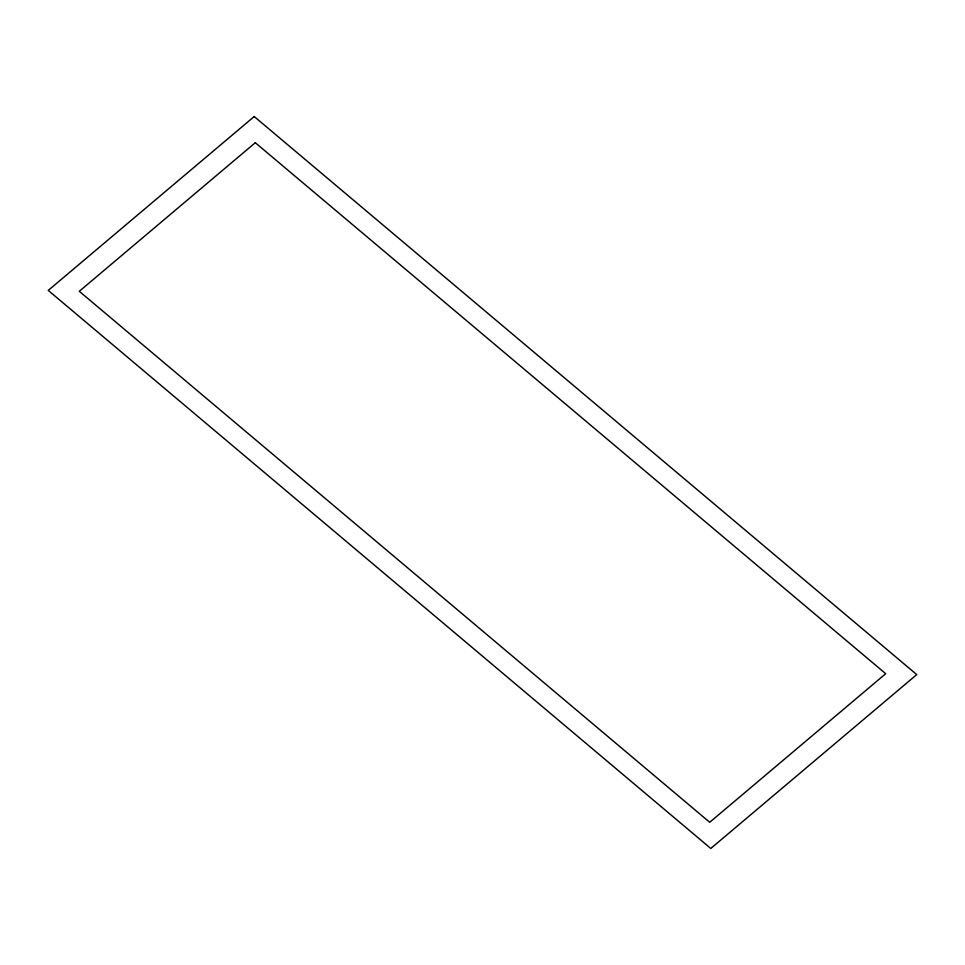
<?xml version="1.0" encoding="UTF-8"?>
<svg xmlns="http://www.w3.org/2000/svg" width="965" height="965" viewBox="0 0 965 965"><rect width="100%" height="100%" fill="white"/><g stroke="black" fill="none" stroke-linecap="round" stroke-linejoin="round"><path stroke-width="1.45" d="M254.205 116.536L48.25 290.405L710.795 848.464L916.75 674.595L254.205 116.536M255.291 142.711L79.299 291.297L709.709 822.289L885.701 673.703L255.291 142.711"/></g></svg>
